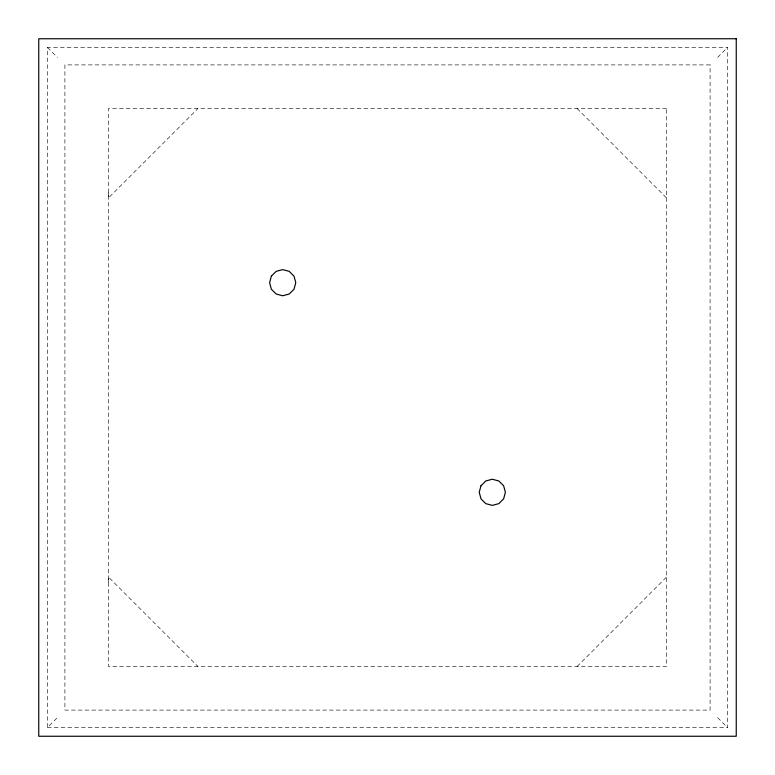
<?xml version="1.0" encoding="UTF-8"?>
<svg xmlns="http://www.w3.org/2000/svg" width="775" height="775" viewBox="0 0 775 775"><rect width="100%" height="100%" fill="white"/><g stroke="black" fill="none" stroke-linecap="round" stroke-linejoin="round"><path stroke-width="0.58" stroke-dasharray="3.88 2.91" d="M108.5 582.413L108.5 577.084L197.916 666.5M108.5 192.588L108.5 197.916L197.916 108.5M47.469 727.531L727.531 727.531L727.531 47.469L47.469 47.469L47.469 727.531L57.35 717.65M717.65 57.35L727.531 47.469M577.084 666.5L666.5 577.084M577.084 108.5L666.5 197.916M47.469 47.469L57.35 57.35M717.65 717.65L727.531 727.531M710.094 64.906L64.906 64.906L64.906 710.094L710.094 710.094L710.094 64.906M666.5 108.5L108.5 108.5L108.5 666.5L666.5 666.5L666.5 108.5"/><path stroke-width="1.16" d="M271.366 276.152L269.613 282.691L271.366 289.23L276.152 294.016L282.691 295.769L289.23 294.016L294.016 289.23L295.769 282.691L294.016 276.152L289.23 271.366L282.691 269.613L276.152 271.366L271.366 276.152M480.984 485.77L479.231 492.309L480.984 498.848L485.77 503.634L492.309 505.387L498.848 503.634L503.634 498.848L505.387 492.309L503.634 485.77L498.848 480.984L492.309 479.231L485.77 480.984L480.984 485.77M736.25 38.75L38.75 38.75L38.75 736.25L736.25 736.25L736.25 38.75"/></g></svg>
